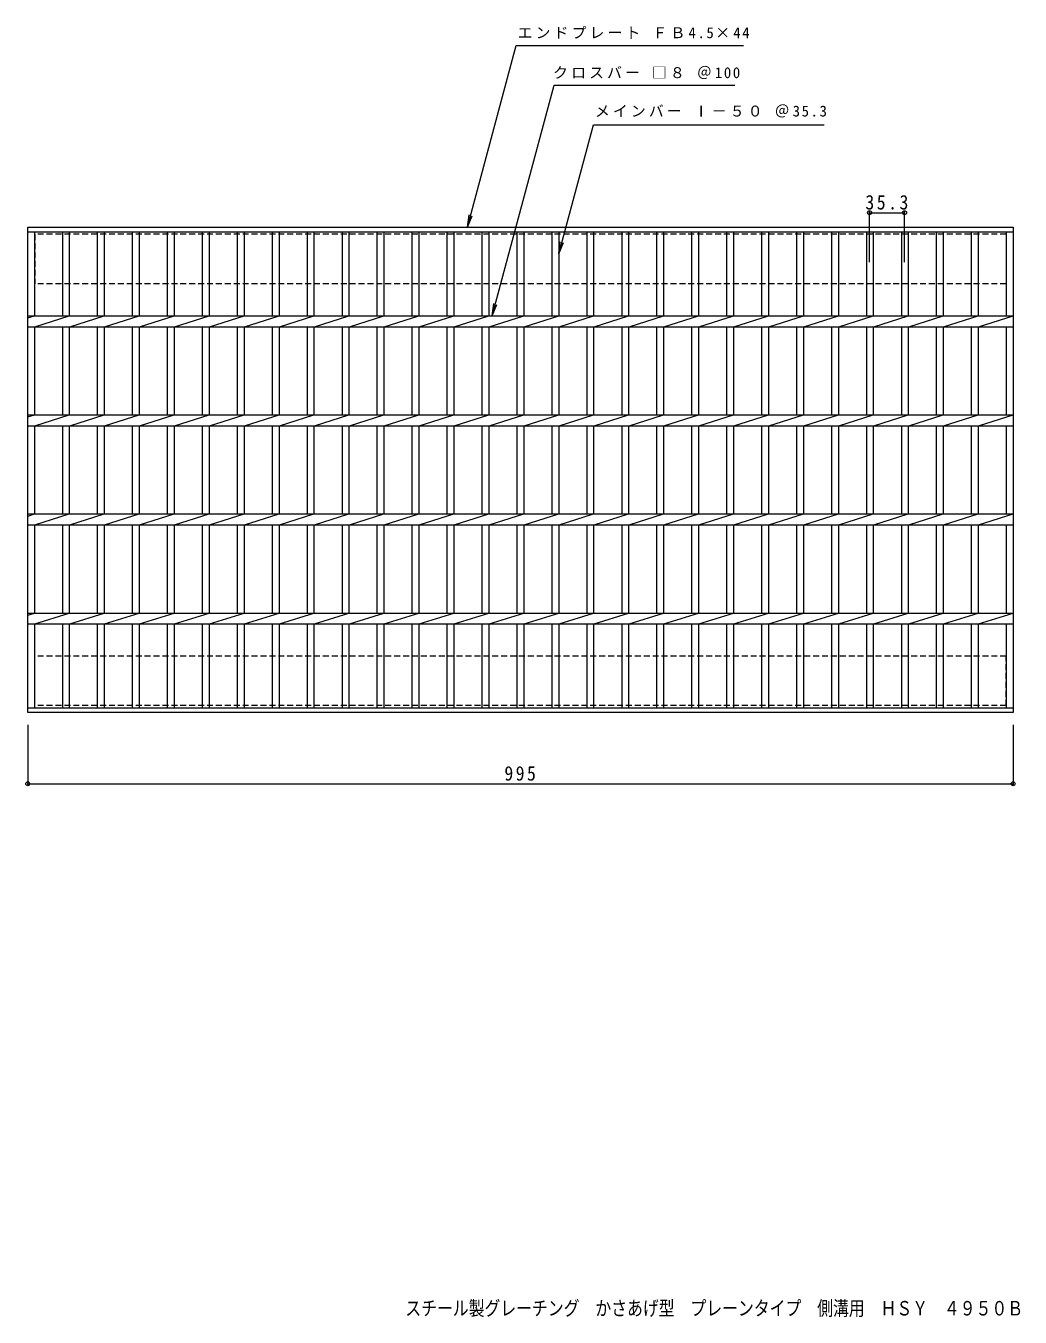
# Model space of a CAD drawing. Units: millimetres, scale not verified. Extents: x -811 to 871, y -678 to 625.
# Drawn here: x -811 to 194, y -678 to 625 of the extents above; entities that cross this region are included whole.
import ezdxf
from ezdxf.enums import TextEntityAlignment as Align

# ---------------------------------------------------------------- set-up
doc = ezdxf.new("R2010")
doc.units = ezdxf.units.MM
doc.header["$LTSCALE"] = 5
doc.header["$PDMODE"] = 32
doc.header["$PDSIZE"] = 4
doc.linetypes.add('DASHED1', pattern=[1.8, 1.2, -0.6])
for name, color, linetype, lineweight in [('A-1_ピット', 2, 'Continuous', 9), ('A-2_蓋', 3, 'Continuous', 9), ('A-4_寸法', 7, 'Continuous', 9), ('F-4_F-4ﾚｲﾔ', 2, 'Continuous', 9)]:
    doc.layers.add(name, color=color, linetype=linetype, lineweight=lineweight)
doc.styles.add('ＭＳ ゴシック', font='')
doc.styles.get('ＭＳ ゴシック').set_extended_font_data('MS Gothic')

msp = doc.modelspace()

# ---------------------------------------------------------------- linework, layer by layer
at = {"layer": 'A-1_ピット', "linetype": 'DASHED1'}
for p, q in [((179.486, 415.047), (179.486, 365.047)), ((179.486, 365.047), (-801.513, 365.047)), ((179.486, -10.953), (-801.513, -10.953)), ((179.486, -60.953), (179.486, -10.953))]:
    msp.add_line(p, q, dxfattribs=at)
for points in [[(179.486, 415.047), (-801.513, 415.047), (-801.513, 365.047)], [(179.486, -60.953), (-801.513, -60.953), (-801.513, -10.953)]]:
    msp.add_lwpolyline(points, dxfattribs=at)
at = {"layer": 'A-2_蓋'}
for p, q in [((-808.513, 422.047), (186.486, 422.047)), ((-808.513, -67.953), (-808.513, 422.047)), ((-808.513, 417.548), (186.486, 417.548)), ((-801.513, 332.547), (-801.513, 417.548)), ((-773.613, 417.548), (-773.613, 332.547)), ((-766.613, 417.548), (-766.613, 332.547)), ((-738.313, 417.548), (-738.313, 332.547)), ((-731.313, 417.548), (-731.313, 332.547)), ((-703.013, 417.548), (-703.013, 332.547)), ((-696.013, 417.548), (-696.013, 332.547)), ((-667.713, 417.548), (-667.713, 332.547)), ((-660.713, 417.548), (-660.713, 332.547)), ((-632.413, 417.548), (-632.413, 332.547)), ((-625.413, 417.548), (-625.413, 332.547)), ((-597.113, 417.548), (-597.113, 332.547)), ((-590.113, 417.548), (-590.113, 332.547)), ((-561.813, 417.548), (-561.813, 332.547)), ((-554.813, 417.548), (-554.813, 332.547)), ((-526.513, 417.548), (-526.513, 332.547)), ((-519.513, 417.548), (-519.513, 332.547)), ((-491.213, 417.548), (-491.213, 332.547)), ((-484.213, 417.548), (-484.213, 332.547)), ((-455.913, 417.548), (-455.913, 332.547)), ((-448.913, 417.548), (-448.913, 332.547)), ((-420.613, 417.548), (-420.613, 332.547)), ((-413.613, 417.548), (-413.613, 332.547)), ((-385.313, 417.548), (-385.313, 332.547)), ((-378.313, 417.548), (-378.313, 332.547)), ((-350.013, 417.548), (-350.013, 332.547)), ((-343.013, 417.548), (-343.013, 332.547)), ((-314.713, 417.548), (-314.713, 332.547)), ((-307.713, 417.548), (-307.713, 332.547)), ((-279.413, 417.548), (-279.413, 332.547)), ((-272.413, 417.548), (-272.413, 332.547)), ((-244.112, 417.548), (-244.112, 332.547)), ((-237.112, 417.548), (-237.112, 332.547)), ((-208.812, 417.548), (-208.812, 332.547)), ((-201.812, 417.548), (-201.812, 332.547)), ((-173.512, 417.548), (-173.512, 332.547)), ((-166.512, 417.548), (-166.512, 332.547)), ((-138.212, 417.548), (-138.212, 332.547)), ((-131.212, 417.548), (-131.212, 332.547)), ((-102.911, 417.548), (-102.911, 332.547)), ((-95.911, 417.548), (-95.911, 332.547)), ((-67.611, 417.548), (-67.611, 332.547)), ((-60.611, 417.548), (-60.611, 332.547)), ((-32.311, 417.548), (-32.311, 332.547)), ((-25.311, 417.548), (-25.311, 332.547)), ((2.989, 417.548), (2.989, 332.547)), ((9.989, 417.548), (9.989, 332.547)), ((38.29, 417.548), (38.29, 332.547)), ((45.29, 417.548), (45.29, 332.547)), ((73.59, 417.548), (73.59, 332.547)), ((80.59, 417.548), (80.59, 332.547)), ((108.89, 417.548), (108.89, 332.547)), ((115.89, 417.548), (115.89, 332.547)), ((144.19, 417.548), (144.19, 332.547)), ((151.19, 417.548), (151.19, 332.547)), ((179.486, 417.548), (179.486, 332.547)), ((186.486, 422.047), (186.486, -67.953)), ((-808.513, 330.466), (-801.913, 332.547)), ((-808.513, 332.547), (186.486, 332.547)), ((-801.513, 321.548), (-766.613, 332.547)), ((-766.213, 321.548), (-731.313, 332.547)), ((-730.913, 321.548), (-696.013, 332.547)), ((-695.613, 321.548), (-660.713, 332.547)), ((-660.313, 321.548), (-625.413, 332.547)), ((-625.013, 321.548), (-590.113, 332.547)), ((-589.713, 321.548), (-554.813, 332.547)), ((-554.413, 321.548), (-519.513, 332.547)), ((-519.113, 321.548), (-484.213, 332.547)), ((-483.813, 321.548), (-448.913, 332.547)), ((-448.513, 321.548), (-413.613, 332.547)), ((-413.213, 321.548), (-378.313, 332.547)), ((-377.913, 321.548), (-343.013, 332.547)), ((-342.613, 321.548), (-307.713, 332.547)), ((-307.313, 321.548), (-272.413, 332.547)), ((-272.013, 321.548), (-237.113, 332.547)), ((-236.713, 321.548), (-201.813, 332.547)), ((-201.412, 321.548), (-166.513, 332.547)), ((-166.112, 321.548), (-131.212, 332.547)), ((-130.812, 321.548), (-95.912, 332.547)), ((-95.512, 321.548), (-60.612, 332.547)), ((-60.211, 321.548), (-25.311, 332.547)), ((-24.911, 321.548), (9.989, 332.547)), ((10.389, 321.548), (45.289, 332.547)), ((45.689, 321.548), (80.589, 332.547)), ((80.99, 321.548), (115.89, 332.547)), ((116.29, 321.548), (151.19, 332.547)), ((151.59, 321.548), (186.49, 332.547)), ((-808.513, 321.548), (186.486, 321.548)), ((-801.513, 232.547), (-801.513, 321.548)), ((-773.613, 321.548), (-773.613, 232.547)), ((-766.613, 321.548), (-766.613, 232.547)), ((-738.313, 321.548), (-738.313, 232.547)), ((-731.313, 321.548), (-731.313, 232.547)), ((-703.013, 321.548), (-703.013, 232.547)), ((-696.013, 321.548), (-696.013, 232.547)), ((-667.713, 321.548), (-667.713, 232.547)), ((-660.713, 321.548), (-660.713, 232.547)), ((-632.413, 321.548), (-632.413, 232.547)), ((-625.413, 321.548), (-625.413, 232.547)), ((-597.113, 321.548), (-597.113, 232.547)), ((-590.113, 321.548), (-590.113, 232.547)), ((-561.813, 321.548), (-561.813, 232.547)), ((-554.813, 321.548), (-554.813, 232.547)), ((-526.513, 321.548), (-526.513, 232.547)), ((-519.513, 321.548), (-519.513, 232.547)), ((-491.213, 321.548), (-491.213, 232.547)), ((-484.213, 321.548), (-484.213, 232.547)), ((-455.913, 321.548), (-455.913, 232.547)), ((-448.913, 321.548), (-448.913, 232.547)), ((-420.613, 321.548), (-420.613, 232.547)), ((-413.613, 321.548), (-413.613, 232.547)), ((-385.313, 321.548), (-385.313, 232.547)), ((-378.313, 321.548), (-378.313, 232.547)), ((-350.013, 321.548), (-350.013, 232.547)), ((-343.013, 321.548), (-343.013, 232.547)), ((-314.713, 321.548), (-314.713, 232.547)), ((-307.713, 321.548), (-307.713, 232.547)), ((-279.413, 321.548), (-279.413, 232.547)), ((-272.413, 321.548), (-272.413, 232.547)), ((-244.112, 321.548), (-244.112, 232.547)), ((-237.112, 321.548), (-237.112, 232.547)), ((-208.812, 321.548), (-208.812, 232.547)), ((-201.812, 321.548), (-201.812, 232.547)), ((-173.512, 321.548), (-173.512, 232.547)), ((-166.512, 321.548), (-166.512, 232.547)), ((-138.212, 321.548), (-138.212, 232.547)), ((-131.212, 321.548), (-131.212, 232.547)), ((-102.911, 321.548), (-102.911, 232.547)), ((-95.911, 321.548), (-95.911, 232.547)), ((-67.611, 321.548), (-67.611, 232.547)), ((-60.611, 321.548), (-60.611, 232.547)), ((-32.311, 321.548), (-32.311, 232.547)), ((-25.311, 321.548), (-25.311, 232.547)), ((2.989, 321.548), (2.989, 232.547)), ((9.989, 321.548), (9.989, 232.547)), ((38.29, 321.548), (38.29, 232.547)), ((45.29, 321.548), (45.29, 232.547)), ((73.59, 321.548), (73.59, 232.547)), ((80.59, 321.548), (80.59, 232.547)), ((108.89, 321.548), (108.89, 232.547)), ((115.89, 321.548), (115.89, 232.547)), ((144.19, 321.548), (144.19, 232.547)), ((151.19, 321.548), (151.19, 232.547)), ((179.486, 321.548), (179.486, 232.547)), ((-808.513, 230.466), (-801.913, 232.547)), ((-808.513, 232.547), (186.486, 232.547)), ((-801.513, 221.548), (-766.613, 232.547)), ((-766.213, 221.548), (-731.313, 232.547)), ((-730.913, 221.548), (-696.013, 232.547)), ((-695.613, 221.548), (-660.713, 232.547)), ((-660.313, 221.548), (-625.413, 232.547)), ((-625.013, 221.548), (-590.113, 232.547)), ((-589.713, 221.548), (-554.813, 232.547)), ((-554.413, 221.548), (-519.513, 232.547)), ((-519.113, 221.548), (-484.213, 232.547)), ((-483.813, 221.548), (-448.913, 232.547)), ((-448.513, 221.548), (-413.613, 232.547)), ((-413.213, 221.548), (-378.313, 232.547)), ((-377.913, 221.548), (-343.013, 232.547)), ((-342.613, 221.548), (-307.713, 232.547)), ((-307.313, 221.548), (-272.413, 232.547)), ((-272.013, 221.548), (-237.113, 232.547)), ((-236.713, 221.548), (-201.813, 232.547)), ((-201.412, 221.548), (-166.513, 232.547)), ((-166.112, 221.548), (-131.212, 232.547)), ((-130.812, 221.548), (-95.912, 232.547)), ((-95.512, 221.548), (-60.612, 232.547)), ((-60.211, 221.548), (-25.311, 232.547)), ((-24.911, 221.548), (9.989, 232.547)), ((10.389, 221.548), (45.289, 232.547)), ((45.689, 221.548), (80.589, 232.547)), ((80.99, 221.548), (115.89, 232.547)), ((116.29, 221.548), (151.19, 232.547)), ((151.59, 221.548), (186.49, 232.547)), ((-808.513, 221.548), (186.486, 221.548)), ((-801.513, 132.547), (-801.513, 221.548)), ((-773.613, 221.548), (-773.613, 132.547)), ((-766.613, 221.548), (-766.613, 132.547)), ((-738.313, 221.548), (-738.313, 132.547)), ((-731.313, 221.548), (-731.313, 132.547)), ((-703.013, 221.548), (-703.013, 132.547)), ((-696.013, 221.548), (-696.013, 132.547)), ((-667.713, 221.548), (-667.713, 132.547)), ((-660.713, 221.548), (-660.713, 132.547)), ((-632.413, 221.548), (-632.413, 132.547)), ((-625.413, 221.548), (-625.413, 132.547)), ((-597.113, 221.548), (-597.113, 132.547)), ((-590.113, 221.548), (-590.113, 132.547)), ((-561.813, 221.548), (-561.813, 132.547)), ((-554.813, 221.548), (-554.813, 132.547)), ((-526.513, 221.548), (-526.513, 132.547)), ((-519.513, 221.548), (-519.513, 132.547)), ((-491.213, 221.548), (-491.213, 132.547)), ((-484.213, 221.548), (-484.213, 132.547)), ((-455.913, 221.548), (-455.913, 132.547)), ((-448.913, 221.548), (-448.913, 132.547)), ((-420.613, 221.548), (-420.613, 132.547)), ((-413.613, 221.548), (-413.613, 132.547)), ((-385.313, 221.548), (-385.313, 132.547)), ((-378.313, 221.548), (-378.313, 132.547)), ((-350.013, 221.548), (-350.013, 132.547)), ((-343.013, 221.548), (-343.013, 132.547)), ((-314.713, 221.548), (-314.713, 132.547)), ((-307.713, 221.548), (-307.713, 132.547)), ((-279.413, 221.548), (-279.413, 132.547)), ((-272.413, 221.548), (-272.413, 132.547)), ((-244.112, 221.548), (-244.112, 132.547)), ((-237.112, 221.548), (-237.112, 132.547)), ((-208.812, 221.548), (-208.812, 132.547)), ((-201.812, 221.548), (-201.812, 132.547)), ((-173.512, 221.548), (-173.512, 132.547)), ((-166.512, 221.548), (-166.512, 132.547)), ((-138.212, 221.548), (-138.212, 132.547)), ((-131.212, 221.548), (-131.212, 132.547)), ((-102.911, 221.548), (-102.911, 132.547)), ((-95.911, 221.548), (-95.911, 132.547)), ((-67.611, 221.548), (-67.611, 132.547)), ((-60.611, 221.548), (-60.611, 132.547)), ((-32.311, 221.548), (-32.311, 132.547)), ((-25.311, 221.548), (-25.311, 132.547)), ((2.989, 221.548), (2.989, 132.547)), ((9.989, 221.548), (9.989, 132.547)), ((38.29, 221.548), (38.29, 132.547)), ((45.29, 221.548), (45.29, 132.547)), ((73.59, 221.548), (73.59, 132.547)), ((80.59, 221.548), (80.59, 132.547)), ((108.89, 221.548), (108.89, 132.547)), ((115.89, 221.548), (115.89, 132.547)), ((144.19, 221.548), (144.19, 132.547)), ((151.19, 221.548), (151.19, 132.547)), ((179.486, 221.548), (179.486, 132.547)), ((-808.513, 130.466), (-801.913, 132.547)), ((-808.513, 132.547), (186.486, 132.547)), ((-801.513, 121.548), (-766.613, 132.547)), ((-766.213, 121.548), (-731.313, 132.547)), ((-730.913, 121.548), (-696.013, 132.547)), ((-695.613, 121.548), (-660.713, 132.547)), ((-660.313, 121.548), (-625.413, 132.547)), ((-625.013, 121.548), (-590.113, 132.547)), ((-589.713, 121.548), (-554.813, 132.547)), ((-554.413, 121.548), (-519.513, 132.547)), ((-519.113, 121.548), (-484.213, 132.547)), ((-483.813, 121.548), (-448.913, 132.547)), ((-448.513, 121.548), (-413.613, 132.547)), ((-413.213, 121.548), (-378.313, 132.547)), ((-377.913, 121.548), (-343.013, 132.547)), ((-342.613, 121.548), (-307.713, 132.547)), ((-307.313, 121.548), (-272.413, 132.547)), ((-272.013, 121.548), (-237.113, 132.547)), ((-236.713, 121.548), (-201.813, 132.547)), ((-201.412, 121.548), (-166.513, 132.547)), ((-166.112, 121.548), (-131.212, 132.547)), ((-130.812, 121.548), (-95.912, 132.547)), ((-95.512, 121.548), (-60.612, 132.547)), ((-60.211, 121.548), (-25.311, 132.547)), ((-24.911, 121.548), (9.989, 132.547)), ((10.389, 121.548), (45.289, 132.547)), ((45.689, 121.548), (80.589, 132.547)), ((80.99, 121.548), (115.89, 132.547)), ((116.29, 121.548), (151.19, 132.547)), ((151.59, 121.548), (186.49, 132.547)), ((-808.513, 121.548), (186.486, 121.548)), ((-801.513, 32.547), (-801.513, 121.548)), ((-773.613, 121.548), (-773.613, 32.547)), ((-766.613, 121.548), (-766.613, 32.547)), ((-738.313, 121.548), (-738.313, 32.547)), ((-731.313, 121.548), (-731.313, 32.547)), ((-703.013, 121.548), (-703.013, 32.547)), ((-696.013, 121.548), (-696.013, 32.547)), ((-667.713, 121.548), (-667.713, 32.547)), ((-660.713, 121.548), (-660.713, 32.547)), ((-632.413, 121.548), (-632.413, 32.547)), ((-625.413, 121.548), (-625.413, 32.547)), ((-597.113, 121.548), (-597.113, 32.547)), ((-590.113, 121.548), (-590.113, 32.547)), ((-561.813, 121.548), (-561.813, 32.547)), ((-554.813, 121.548), (-554.813, 32.547)), ((-526.513, 121.548), (-526.513, 32.547)), ((-519.513, 121.548), (-519.513, 32.547)), ((-491.213, 121.548), (-491.213, 32.547)), ((-484.213, 121.548), (-484.213, 32.547)), ((-455.913, 121.548), (-455.913, 32.547)), ((-448.913, 121.548), (-448.913, 32.547)), ((-420.613, 121.548), (-420.613, 32.547)), ((-413.613, 121.548), (-413.613, 32.547)), ((-385.313, 121.548), (-385.313, 32.547)), ((-378.313, 121.548), (-378.313, 32.547)), ((-350.013, 121.548), (-350.013, 32.547)), ((-343.013, 121.548), (-343.013, 32.547)), ((-314.713, 121.548), (-314.713, 32.547)), ((-307.713, 121.548), (-307.713, 32.547)), ((-279.413, 121.548), (-279.413, 32.547)), ((-272.413, 121.548), (-272.413, 32.547)), ((-244.112, 121.548), (-244.112, 32.547)), ((-237.112, 121.548), (-237.112, 32.547)), ((-208.812, 121.548), (-208.812, 32.547)), ((-201.812, 121.548), (-201.812, 32.547)), ((-173.512, 121.548), (-173.512, 32.547)), ((-166.512, 121.548), (-166.512, 32.547)), ((-138.212, 121.548), (-138.212, 32.547)), ((-131.212, 121.548), (-131.212, 32.547)), ((-102.911, 121.548), (-102.911, 32.547)), ((-95.911, 121.548), (-95.911, 32.547)), ((-67.611, 121.548), (-67.611, 32.547)), ((-60.611, 121.548), (-60.611, 32.547)), ((-32.311, 121.548), (-32.311, 32.547)), ((-25.311, 121.548), (-25.311, 32.547)), ((2.989, 121.548), (2.989, 32.547)), ((9.989, 121.548), (9.989, 32.547)), ((38.29, 121.548), (38.29, 32.547)), ((45.29, 121.548), (45.29, 32.547)), ((73.59, 121.548), (73.59, 32.547)), ((80.59, 121.548), (80.59, 32.547)), ((108.89, 121.548), (108.89, 32.547)), ((115.89, 121.548), (115.89, 32.547)), ((144.19, 121.548), (144.19, 32.547)), ((151.19, 121.548), (151.19, 32.547)), ((179.486, 121.548), (179.486, 32.547)), ((-808.513, 30.466), (-801.913, 32.547)), ((-808.513, 32.547), (186.486, 32.547)), ((-801.513, 21.548), (-766.613, 32.547)), ((-766.213, 21.548), (-731.313, 32.547)), ((-730.913, 21.548), (-696.013, 32.547)), ((-695.613, 21.548), (-660.713, 32.547)), ((-660.313, 21.548), (-625.413, 32.547)), ((-625.013, 21.548), (-590.113, 32.547)), ((-589.713, 21.548), (-554.813, 32.547)), ((-554.413, 21.548), (-519.513, 32.547)), ((-519.113, 21.548), (-484.213, 32.547)), ((-483.813, 21.548), (-448.913, 32.547)), ((-448.513, 21.548), (-413.613, 32.547)), ((-413.213, 21.548), (-378.313, 32.547)), ((-377.913, 21.548), (-343.013, 32.547)), ((-342.613, 21.548), (-307.713, 32.547)), ((-307.313, 21.548), (-272.413, 32.547)), ((-272.013, 21.548), (-237.113, 32.547)), ((-236.713, 21.548), (-201.813, 32.547)), ((-201.412, 21.548), (-166.513, 32.547)), ((-166.112, 21.548), (-131.212, 32.547)), ((-130.812, 21.548), (-95.912, 32.547)), ((-95.512, 21.548), (-60.612, 32.547)), ((-60.211, 21.548), (-25.311, 32.547)), ((-24.911, 21.548), (9.989, 32.547)), ((10.389, 21.548), (45.289, 32.547)), ((45.689, 21.548), (80.589, 32.547)), ((80.99, 21.548), (115.89, 32.547)), ((116.29, 21.548), (151.19, 32.547)), ((151.59, 21.548), (186.49, 32.547)), ((-808.513, 21.548), (186.486, 21.548)), ((-801.513, -63.453), (-801.513, 21.548)), ((-773.613, 21.548), (-773.613, -63.453)), ((-766.613, 21.548), (-766.613, -63.453)), ((-738.313, 21.548), (-738.313, -63.453)), ((-731.313, 21.548), (-731.313, -63.453)), ((-703.013, 21.548), (-703.013, -63.453)), ((-696.013, 21.548), (-696.013, -63.453)), ((-667.713, 21.548), (-667.713, -63.453)), ((-660.713, 21.548), (-660.713, -63.453)), ((-632.413, 21.548), (-632.413, -63.453)), ((-625.413, 21.548), (-625.413, -63.453)), ((-597.113, 21.548), (-597.113, -63.453)), ((-590.113, 21.548), (-590.113, -63.453)), ((-561.813, 21.548), (-561.813, -63.453)), ((-554.813, 21.548), (-554.813, -63.453)), ((-526.513, 21.548), (-526.513, -63.453)), ((-519.513, 21.548), (-519.513, -63.453)), ((-491.213, 21.548), (-491.213, -63.453)), ((-484.213, 21.548), (-484.213, -63.453)), ((-455.913, 21.548), (-455.913, -63.453)), ((-448.913, 21.548), (-448.913, -63.453)), ((-420.613, 21.548), (-420.613, -63.453)), ((-413.613, 21.548), (-413.613, -63.453)), ((-385.313, 21.548), (-385.313, -63.453)), ((-378.313, 21.548), (-378.313, -63.453)), ((-350.013, 21.548), (-350.013, -63.453)), ((-343.013, 21.548), (-343.013, -63.453)), ((-314.713, 21.548), (-314.713, -63.453)), ((-307.713, 21.548), (-307.713, -63.453)), ((-279.413, 21.548), (-279.413, -63.453)), ((-272.413, 21.548), (-272.413, -63.453)), ((-244.112, 21.548), (-244.112, -63.453)), ((-237.112, 21.548), (-237.112, -63.453)), ((-208.812, 21.548), (-208.812, -63.453)), ((-201.812, 21.548), (-201.812, -63.453)), ((-173.512, 21.548), (-173.512, -63.453)), ((-166.512, 21.548), (-166.512, -63.453)), ((-138.212, 21.548), (-138.212, -63.453)), ((-131.212, 21.548), (-131.212, -63.453)), ((-102.911, 21.548), (-102.911, -63.453)), ((-95.911, 21.548), (-95.911, -63.453)), ((-67.611, 21.548), (-67.611, -63.453)), ((-60.611, 21.548), (-60.611, -63.453)), ((-32.311, 21.548), (-32.311, -63.453)), ((-25.311, 21.548), (-25.311, -63.453)), ((2.989, 21.548), (2.989, -63.453)), ((9.989, 21.548), (9.989, -63.453)), ((38.29, 21.548), (38.29, -63.453)), ((45.29, 21.548), (45.29, -63.453)), ((73.59, 21.548), (73.59, -63.453)), ((80.59, 21.548), (80.59, -63.453)), ((108.89, 21.548), (108.89, -63.453)), ((115.89, 21.548), (115.89, -63.453)), ((144.19, 21.548), (144.19, -63.453)), ((151.19, 21.548), (151.19, -63.453)), ((179.486, 21.548), (179.486, -63.453)), ((186.486, -63.453), (-808.513, -63.453)), ((186.486, -67.953), (-808.513, -67.953))]:
    msp.add_line(p, q, dxfattribs=at)
at = {"layer": 'A-4_寸法'}
for p, q in [((-364.41, 422.047), (-315.23, 605.59)), ((-315.23, 605.59), (-85.695, 605.59)), ((-339.581, 332.547), (-277.137, 565.59)), ((-277.137, 565.59), (-94.664, 565.59)), ((-364.41, 422.047), (-362.778, 434.44)), ((-364.41, 422.047), (-359.626, 433.596)), ((41.492, 386.895), (41.492, 438.246)), ((41.492, 436.746), (76.792, 436.746)), ((76.792, 386.895), (76.792, 438.246)), ((-272.413, 395.048), (-270.781, 407.441)), ((-272.413, 395.048), (-267.629, 406.596)), ((-339.581, 332.547), (-337.949, 344.94)), ((-339.581, 332.547), (-334.797, 344.096)), ((-808.513, -80.453), (-808.513, -141.379)), ((186.486, -80.453), (186.486, -141.379)), ((-808.513, -139.879), (186.486, -139.879))]:
    msp.add_line(p, q, dxfattribs=at)
msp.add_lwpolyline([(-272.413, 395.048), (-237.434, 525.59), (-4.505, 525.59)], dxfattribs=at)
for p in [(41.492, 436.746), (76.792, 436.746), (-808.513, -139.879), (186.486, -139.879)]:
    msp.add_point(p, dxfattribs=at)

# ---------------------------------------------------------------- texts
at = {"layer": 'A-4_寸法', "char_height": 11, "attachment_point": 7, "style": 'ＭＳ ゴシック'}
for s, insert in [('\\T1.21;エンドプレート\\~ＦＢ4.5×44', (-313.853, 612.303)), ('\\T1.21;クロスバー\\~□８\\~＠100', (-278.045, 571.579)), ('\\T1.21;メインバー\\~Ⅰ－５０\\~＠35.3', (-235.832, 532.826))]:
    msp.add_mtext(s, dxfattribs=dict(at, insert=insert))
at = {"layer": 'A-4_寸法', "color": 2, "char_height": 14.66, "attachment_point": 7, "style": 'ＭＳ ゴシック'}
for s, insert in [('\\T1.28;\\W0.9;35.3', (37.267, 439.746)), ('\\T1.27;\\W0.9;995', (-327.263, -136.879))]:
    msp.add_mtext(s, dxfattribs=dict(at, insert=insert))
at = {"layer": 'F-4_F-4ﾚｲﾔ', "style": 'ＭＳ ゴシック', "width": 0.8}
msp.add_text('スチール製グレーチング\u3000かさあげ型\u3000プレーンタイプ\u3000側溝用\u3000ＨＳＹ\u3000４９５０Ｂ', height=14.66, dxfattribs=at).set_placement((-427.33, -681.102), align=Align.BOTTOM_LEFT)

doc.saveas('drawing.dxf')
